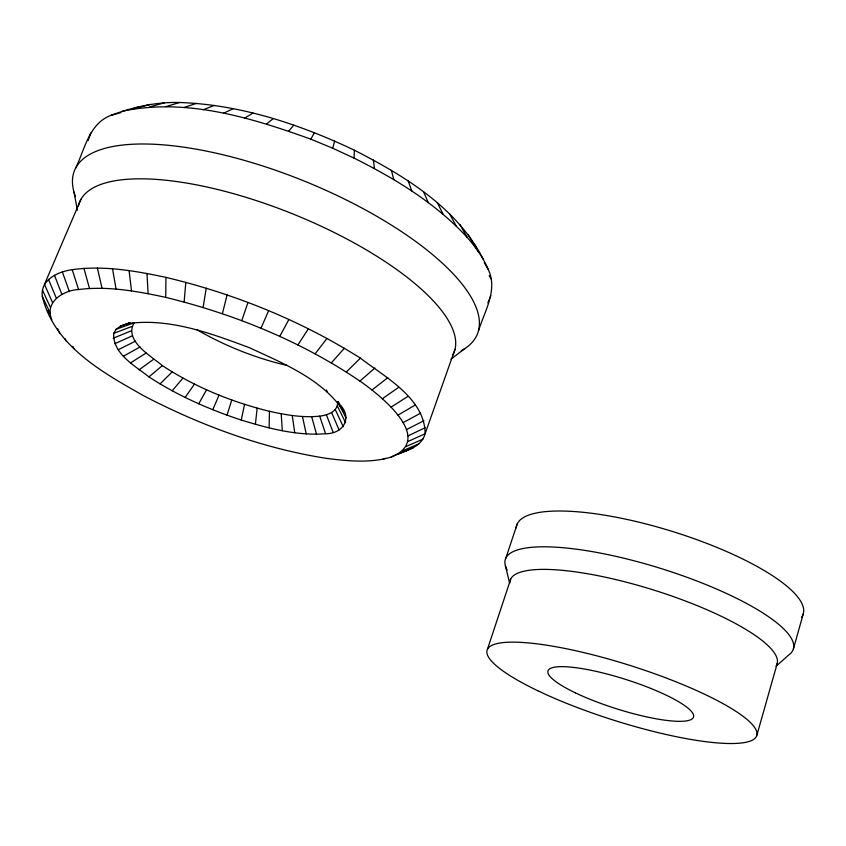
<?xml version="1.0" encoding="UTF-8"?>
<svg xmlns="http://www.w3.org/2000/svg" width="846" height="846" viewBox="0 0 846 846"><rect width="100%" height="100%" fill="white"/><g stroke="black" fill="none" stroke-linecap="round" stroke-linejoin="round"><path stroke-width="1.27" d="M390.937 457.178C436.102 438.968 379.294 394.458 359.92 381.081C301.261 341.255 234.427 314.204 165.731 297.369L165.964 277.382C135.307 270.868 103.593 265.242 72.227 269.673C58.48 271.481 40.164 279.656 42.3 296.343C54.303 346.162 102.62 372.43 143.704 395.78C201.041 425.612 262.651 448.369 326.662 458.405C347.907 461.049 370.072 463.312 390.937 457.178C402.833 451.003 421.001 448.888 425.104 433.734L454.968 349.356M269.144 427.896L269.419 411.304C231.614 401.987 194.94 387.056 162.358 365.609C151.064 355.912 123.759 340.991 134.112 322.823L116.177 329.263L113.692 333.356C112.645 353.861 134.979 365.747 148.949 376.893C177.491 395.568 208.951 409.411 241.279 420.06C268.499 428.319 296.883 435.997 325.583 433.712C342.027 434.051 352.729 419.246 340.811 405.541M51.828 319.661C44.077 302.35 63.461 290.167 78.572 289.533C107.791 285.853 137.221 291.204 165.731 297.369M478.487 330.871C484.515 311.212 498.167 290.178 488.205 269.377C483.225 257.533 475.6 247.106 467.235 237.451C435.69 203.252 395.294 178.718 353.998 158.075L354.4 150.218C299.685 124.214 240.581 104.608 179.616 102.503C156.193 101.869 133.002 107.061 111.175 115.257C88.819 123.601 84.79 149.467 75.516 168.417M165.964 277.382C234.469 293.752 300.785 320.486 360.396 358.133C384.888 377.03 425.083 398.403 425.104 433.734L407.867 441.57M269.419 411.304C285.863 414.931 302.794 417.956 319.682 416.137C327.571 415.291 338.654 411.293 337.565 401.501L345.993 417.903M184.132 301.99L185.813 282.31M255.397 424.322L257.152 408.153M203.103 307.458L206.265 288.179M241.279 420.06L244.547 404.367M222.382 313.729L227.077 294.926M353.998 158.075L332.711 148.23L334.635 141.06M793.421 648.797L803.34 613.614M756.884 735.185L777.284 663.306M226.992 415.175L231.793 399.999M487.518 649.094L510.698 579.129M505.802 558.254L517.192 524.076M241.755 320.708L247.952 302.466M88.132 140.637L90.786 133.023M487.846 302.879L490.839 295.688M80.856 199.434L44.489 284.341L52.494 302.53M212.748 409.728L219.072 395.114M260.949 328.301L268.647 310.694M122.057 111.334C185.792 97.586 251.167 117.657 310.863 139.188L314.352 132.663M279.74 336.433L288.877 319.502M198.725 403.785L206.572 389.795M297.877 344.978L308.399 328.777M185.137 397.44L194.464 384.095M315.156 353.818L326.968 338.389M172.182 390.789L182.948 378.109M288.719 131.077L293.816 125.123M331.378 362.86L344.364 348.224M160.063 383.904L172.182 371.912M346.342 371.986L360.396 358.133M776.025 666.299L788.673 655.037A150.81 37.594 17.3 0 0 655.65 566.873A150.81 37.594 17.3 0 0 507.219 570.024M359.92 381.081L374.894 368.021M148.949 376.893L162.358 365.609M266.596 123.992L273.279 118.556M371.965 390.038L387.722 377.76M450.96 359.159L464.496 348.816M139.051 369.85L153.612 359.275M116.177 329.263L120.714 325.996L129.66 322.823M382.371 398.752L398.762 387.235M391.064 407.148L407.952 396.362M130.527 362.902L146.125 353.025M244.78 118.038L253.007 113.036M397.99 415.122L415.227 405.023M123.548 356.155L140.024 346.966M403.14 422.619L420.568 413.165M406.482 429.557L423.973 420.695M118.26 349.705L135.445 341.171M223.534 113.279L233.274 108.637M408.047 435.891L425.475 427.568M114.792 343.688L132.494 335.767M406.006 446.572L422.937 439.159M402.506 450.844L419.024 443.801M383.058 459.23L385.332 458.257M397.451 454.387L413.472 447.65M113.248 338.199L131.246 330.849M203.156 109.779L214.302 105.39M113.692 333.356L131.786 326.503M131.585 109.441L138.437 106.977M120.714 325.996L130.062 322.749M183.889 107.548L196.357 103.349M165.964 106.617L179.616 102.503M149.573 106.956L164.283 102.842M111.175 115.257L120.883 112.634M134.895 108.542L150.514 104.354M402.707 451.658L406.376 450.707M127.249 323.658C169.189 317.684 210.76 333.303 249.464 347.717C283.77 363.717 323.035 379.294 344.375 412.351M310.863 139.188L332.711 148.23M354.4 150.218C404.504 175.894 456.819 207.376 483.278 259.246M47.524 310.598L49.48 313.517M468.388 235.008L476.287 248.565M484.272 262.598L488.205 269.377M489.231 275.637L491.082 278.884M459.886 224.518L467.235 237.451M449.522 213.752L456.174 225.998M338.453 401.787L340.727 406.154M437.371 202.818L443.188 214.355M337.29 405.9L345.612 422.725M474.987 245.097L478.106 251.495M326.376 389.921L327.465 392.237M42.3 296.343L50.295 313.38M57.644 328.861L59.823 333.514M335.28 409.601L343.286 426.754M42.437 290.019L50.506 307.648M65.11 338.728L66.136 340.949M423.55 191.841L428.362 202.649M72.841 346.321L73.845 348.626M331.611 412.562L339.087 429.948M48.486 279.402L56.291 298.088M54.451 275.257L61.917 294.408M326.376 414.752L333.144 432.274M408.163 180.959L411.843 191.016M62.382 272L69.351 291.542M319.682 416.137L325.583 433.712M72.227 269.673L78.572 289.533M311.666 416.729L316.552 434.262M83.923 268.33L89.496 288.444M391.381 170.3L393.802 179.606M505.411 565.763L509.662 583.306M97.396 268.023L102.038 288.296M302.477 416.518L306.21 433.935M74.025 192.19L77.388 210.263M112.507 268.774L116.092 289.11M292.261 415.534L294.746 432.74M373.393 160.01L374.45 168.576M129.089 270.583L131.511 290.908M281.189 413.779L282.321 430.709M146.982 273.459L148.124 293.668M75.495 196.653A217.401 76.69 22.1 0 1 301.684 180.029A217.401 76.69 22.1 0 1 461.25 350.73M78.477 205.874A201.729 68.515 21.9 0 1 291.119 213.245A201.729 68.515 21.9 0 1 452.525 355.542M286.931 365.387A109.282 34.876 21.7 0 1 196.906 329.633M509.852 582.291A139.833 33.544 17.4 0 1 653.271 589.905A139.833 33.544 17.4 0 1 776.459 665.368M516.229 527.883A149.964 40.164 17.2 0 1 673.85 531.901A149.964 40.164 17.2 0 1 801.585 617.231M537.749 690.717A141.451 28.563 17.6 0 0 755.552 737.723A141.451 28.563 17.6 0 0 572.52 650.035A141.451 28.563 17.6 0 0 537.749 690.717M575.407 692.853A76.309 15.376 17.6 0 0 692.863 718.212A76.309 15.376 17.6 0 0 594.029 670.91A76.309 15.376 17.6 0 0 575.407 692.853"/></g></svg>
